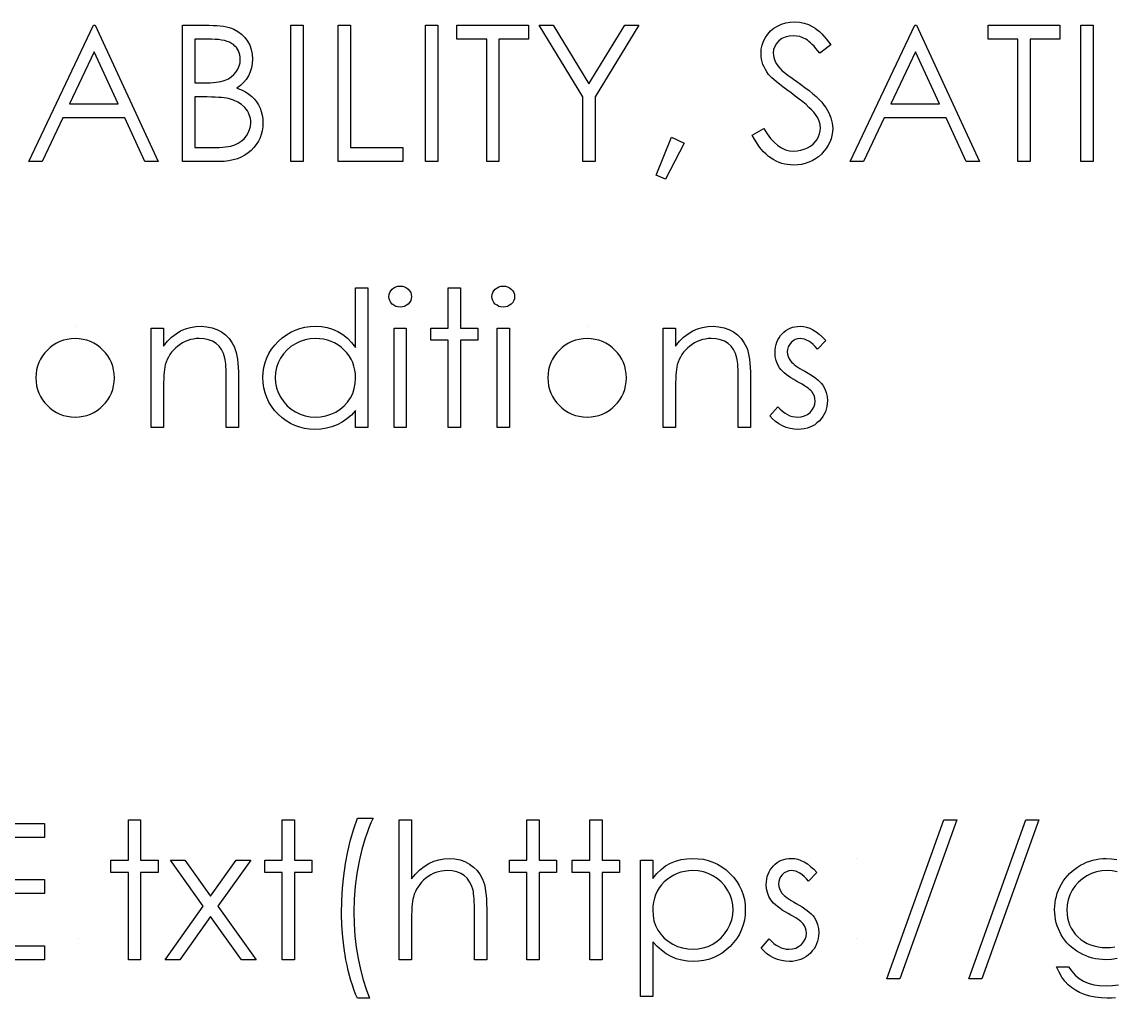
# Model space of a CAD drawing. Header units: millimetres. Extents: x -53 to 240, y 0 to 133.
# Drawn here: x 57.41 to 85.43, y 80.5 to 105.58 of the extents above; entities that cross this region are included whole.
import ezdxf

# ---------------------------------------------------------------- set-up
doc = ezdxf.new("R2010")
doc.units = ezdxf.units.MM

msp = doc.modelspace()

# ---------------------------------------------------------------- linework, layer by layer
at = {"color": 7, "linetype": 'Continuous'}
for p, q in [((58.782, 97.76), (58.782, 97.76)), ((71.929, 97.76), (71.929, 97.76)), ((78.838, 84.094), (78.838, 84.094)), ((58.87, 82.029), (58.87, 82.029)), ((78.838, 82.029), (78.838, 82.029))]:
    msp.add_line(p, q, dxfattribs=at)
at = {"color": 7, "linetype": 'Continuous', "flags": 128}
for points in [[(59.297, 105.491), (60.912, 101.991), (60.912, 101.991), (60.57, 101.991), (60.57, 101.991), (60.053, 103.113), (60.053, 103.113), (58.466, 103.113), (58.466, 103.113), (57.934, 101.991), (57.934, 101.991), (57.591, 101.991), (57.591, 101.991), (59.252, 105.491), (59.252, 105.491), (59.297, 105.491)], [(61.54, 105.491), (62.223, 105.491), (62.223, 105.491), (62.323, 105.49), (62.417, 105.485), (62.506, 105.477), (62.588, 105.466), (62.664, 105.452), (62.734, 105.435), (62.799, 105.415), (62.857, 105.391), (62.962, 105.334), (63.055, 105.265), (63.137, 105.18), (63.207, 105.084), (63.263, 104.977), (63.303, 104.866), (63.327, 104.747), (63.335, 104.624), (63.335, 104.624), (63.329, 104.508), (63.309, 104.398), (63.277, 104.293), (63.232, 104.193), (63.174, 104.101), (63.106, 104.018), (63.024, 103.944), (62.93, 103.879), (62.93, 103.879), (63.049, 103.831), (63.153, 103.78), (63.242, 103.723), (63.317, 103.663), (63.382, 103.598), (63.438, 103.527), (63.487, 103.449), (63.529, 103.364), (63.561, 103.275), (63.585, 103.182), (63.599, 103.085), (63.604, 102.984), (63.604, 102.984), (63.599, 102.882), (63.585, 102.784), (63.561, 102.69), (63.529, 102.6), (63.486, 102.514), (63.433, 102.431), (63.371, 102.353), (63.301, 102.279), (63.221, 102.212), (63.136, 102.153), (63.044, 102.104), (62.946, 102.063), (62.841, 102.032), (62.729, 102.009), (62.611, 101.995), (62.487, 101.991), (62.487, 101.991), (61.54, 101.991), (61.54, 101.991), (61.54, 105.491)], [(64.322, 105.491), (64.636, 105.491), (64.636, 105.491), (64.636, 101.991), (64.636, 101.991), (64.322, 101.991), (64.322, 101.991), (64.322, 105.491)], [(65.534, 105.491), (65.848, 105.491), (65.848, 105.491), (65.848, 102.35), (65.848, 102.35), (67.194, 102.35), (67.194, 102.35), (67.194, 101.991), (67.194, 101.991), (65.534, 101.991), (65.534, 101.991), (65.534, 105.491)], [(67.777, 105.491), (68.091, 105.491), (68.091, 105.491), (68.091, 101.991), (68.091, 101.991), (67.777, 101.991), (67.777, 101.991), (67.777, 105.491)], [(68.585, 105.132), (68.585, 105.491), (68.585, 105.491), (70.425, 105.491), (70.425, 105.491), (70.425, 105.132), (70.425, 105.132), (69.662, 105.132), (69.662, 105.132), (69.662, 101.991), (69.662, 101.991), (69.348, 101.991), (69.348, 101.991), (69.348, 105.132), (69.348, 105.132), (68.585, 105.132)], [(70.694, 105.491), (71.054, 105.491), (71.054, 105.491), (71.974, 103.987), (71.974, 103.987), (72.892, 105.491), (72.892, 105.491), (73.252, 105.491), (73.252, 105.491), (72.13, 103.655), (72.13, 103.655), (72.13, 101.991), (72.13, 101.991), (71.816, 101.991), (71.816, 101.991), (71.816, 103.655), (71.816, 103.655), (70.694, 105.491)], [(76.168, 102.666), (76.464, 102.844), (76.464, 102.844), (76.549, 102.707), (76.637, 102.588), (76.728, 102.488), (76.822, 102.406), (76.92, 102.342), (77.021, 102.297), (77.125, 102.269), (77.233, 102.26), (77.233, 102.26), (77.324, 102.265), (77.414, 102.281), (77.5, 102.306), (77.583, 102.342), (77.66, 102.386), (77.728, 102.438), (77.785, 102.496), (77.833, 102.561), (77.87, 102.631), (77.897, 102.703), (77.913, 102.777), (77.918, 102.853), (77.918, 102.853), (77.911, 102.94), (77.887, 103.027), (77.848, 103.112), (77.793, 103.197), (77.793, 103.197), (77.745, 103.256), (77.689, 103.319), (77.623, 103.384), (77.549, 103.453), (77.465, 103.524), (77.374, 103.598), (77.272, 103.675), (77.162, 103.755), (77.162, 103.755), (77.052, 103.834), (76.953, 103.909), (76.865, 103.977), (76.788, 104.039), (76.722, 104.096), (76.666, 104.146), (76.622, 104.192), (76.588, 104.231), (76.588, 104.231), (76.543, 104.293), (76.503, 104.357), (76.469, 104.421), (76.442, 104.488), (76.42, 104.554), (76.405, 104.623), (76.395, 104.693), (76.393, 104.764), (76.393, 104.764), (76.4, 104.875), (76.421, 104.981), (76.455, 105.082), (76.503, 105.178), (76.565, 105.267), (76.637, 105.346), (76.722, 105.414), (76.816, 105.473), (76.919, 105.52), (77.027, 105.554), (77.139, 105.574), (77.255, 105.581), (77.255, 105.581), (77.378, 105.573), (77.498, 105.549), (77.613, 105.509), (77.725, 105.454), (77.78, 105.419), (77.836, 105.377), (77.892, 105.329), (77.95, 105.274), (78.008, 105.213), (78.067, 105.145), (78.127, 105.07), (78.188, 104.988), (78.188, 104.988), (77.904, 104.773), (77.904, 104.773), (77.852, 104.839), (77.802, 104.899), (77.754, 104.953), (77.708, 105), (77.665, 105.042), (77.622, 105.079), (77.582, 105.11), (77.544, 105.134), (77.468, 105.173), (77.389, 105.2), (77.306, 105.216), (77.22, 105.222), (77.22, 105.222), (77.112, 105.214), (77.015, 105.189), (76.928, 105.15), (76.851, 105.093), (76.787, 105.026), (76.743, 104.951), (76.716, 104.868), (76.707, 104.779), (76.707, 104.779), (76.71, 104.723), (76.719, 104.667), (76.734, 104.612), (76.756, 104.558), (76.786, 104.504), (76.826, 104.447), (76.876, 104.388), (76.937, 104.326), (76.937, 104.326), (76.961, 104.306), (76.994, 104.279), (77.037, 104.246), (77.091, 104.206), (77.155, 104.159), (77.229, 104.106), (77.313, 104.045), (77.408, 103.978), (77.408, 103.978), (77.521, 103.895), (77.626, 103.814), (77.721, 103.735), (77.806, 103.659), (77.883, 103.585), (77.95, 103.514), (78.008, 103.444), (78.056, 103.377), (78.134, 103.245), (78.188, 103.113), (78.221, 102.981), (78.232, 102.848), (78.232, 102.848), (78.228, 102.754), (78.214, 102.663), (78.192, 102.576), (78.16, 102.491), (78.119, 102.409), (78.068, 102.33), (78.009, 102.255), (77.941, 102.183), (77.866, 102.117), (77.787, 102.06), (77.704, 102.011), (77.618, 101.972), (77.528, 101.941), (77.433, 101.919), (77.335, 101.905), (77.233, 101.901), (77.233, 101.901), (77.153, 101.904), (77.076, 101.912), (77, 101.926), (76.926, 101.945), (76.855, 101.97), (76.785, 102), (76.717, 102.036), (76.65, 102.077), (76.585, 102.125), (76.522, 102.18), (76.46, 102.243), (76.399, 102.313), (76.339, 102.39), (76.281, 102.475), (76.224, 102.567), (76.168, 102.666)], [(80.386, 105.491), (82.002, 101.991), (82.002, 101.991), (81.66, 101.991), (81.66, 101.991), (81.143, 103.113), (81.143, 103.113), (79.556, 103.113), (79.556, 103.113), (79.024, 101.991), (79.024, 101.991), (78.681, 101.991), (78.681, 101.991), (80.341, 105.491), (80.341, 105.491), (80.386, 105.491)], [(82.226, 105.132), (82.226, 105.491), (82.226, 105.491), (84.066, 105.491), (84.066, 105.491), (84.066, 105.132), (84.066, 105.132), (83.303, 105.132), (83.303, 105.132), (83.303, 101.991), (83.303, 101.991), (82.989, 101.991), (82.989, 101.991), (82.989, 105.132), (82.989, 105.132), (82.226, 105.132)], [(84.604, 105.491), (84.918, 105.491), (84.918, 105.491), (84.918, 101.991), (84.918, 101.991), (84.604, 101.991), (84.604, 101.991), (84.604, 105.491)], [(61.854, 105.132), (61.854, 104.01), (61.854, 104.01), (62.065, 104.01), (62.065, 104.01), (62.158, 104.012), (62.244, 104.014), (62.324, 104.02), (62.398, 104.027), (62.465, 104.037), (62.526, 104.049), (62.581, 104.062), (62.629, 104.078), (62.715, 104.117), (62.791, 104.166), (62.858, 104.224), (62.915, 104.292), (62.961, 104.367), (62.994, 104.447), (63.015, 104.53), (63.021, 104.617), (63.021, 104.617), (63.018, 104.676), (63.01, 104.731), (62.996, 104.783), (62.977, 104.832), (62.951, 104.877), (62.921, 104.92), (62.885, 104.959), (62.844, 104.995), (62.796, 105.027), (62.742, 105.055), (62.682, 105.078), (62.614, 105.098), (62.541, 105.112), (62.461, 105.124), (62.374, 105.13), (62.281, 105.132), (62.281, 105.132), (61.854, 105.132)], [(59.271, 104.809), (58.637, 103.472), (58.637, 103.472), (59.888, 103.472), (59.888, 103.472), (59.271, 104.809)], [(80.36, 104.809), (79.727, 103.472), (79.727, 103.472), (80.977, 103.472), (80.977, 103.472), (80.36, 104.809)], [(61.854, 103.651), (61.854, 102.35), (61.854, 102.35), (62.302, 102.35), (62.302, 102.35), (62.398, 102.351), (62.487, 102.354), (62.569, 102.36), (62.645, 102.368), (62.714, 102.378), (62.777, 102.391), (62.833, 102.405), (62.882, 102.422), (62.97, 102.464), (63.048, 102.515), (63.118, 102.577), (63.178, 102.649), (63.227, 102.729), (63.262, 102.811), (63.283, 102.896), (63.29, 102.984), (63.29, 102.984), (63.288, 103.04), (63.28, 103.094), (63.268, 103.146), (63.252, 103.196), (63.231, 103.244), (63.204, 103.291), (63.173, 103.336), (63.137, 103.378), (63.054, 103.456), (62.956, 103.521), (62.844, 103.572), (62.717, 103.61), (62.717, 103.61), (62.666, 103.62), (62.606, 103.628), (62.537, 103.635), (62.46, 103.641), (62.374, 103.646), (62.278, 103.648), (62.175, 103.651), (62.062, 103.651), (62.062, 103.651), (61.854, 103.651)], [(74.097, 102.619), (74.418, 102.464), (74.418, 102.464), (73.936, 101.542), (73.936, 101.542), (73.7, 101.645), (73.7, 101.645), (74.097, 102.619)], [(66.297, 98.747), (66.297, 95.158), (66.297, 95.158), (65.982, 95.158), (65.982, 95.158), (65.982, 95.6), (65.982, 95.6), (65.874, 95.482), (65.759, 95.381), (65.637, 95.297), (65.51, 95.23), (65.376, 95.179), (65.236, 95.142), (65.09, 95.12), (64.938, 95.113), (64.938, 95.113), (64.802, 95.119), (64.672, 95.137), (64.547, 95.167), (64.426, 95.21), (64.311, 95.264), (64.2, 95.331), (64.095, 95.409), (63.995, 95.5), (63.903, 95.6), (63.824, 95.705), (63.757, 95.815), (63.702, 95.93), (63.659, 96.051), (63.629, 96.176), (63.611, 96.307), (63.604, 96.443), (63.604, 96.443), (63.611, 96.577), (63.629, 96.706), (63.66, 96.829), (63.703, 96.948), (63.758, 97.062), (63.826, 97.171), (63.906, 97.275), (63.998, 97.374), (64.099, 97.464), (64.206, 97.543), (64.317, 97.609), (64.433, 97.663), (64.554, 97.706), (64.68, 97.736), (64.812, 97.754), (64.948, 97.76), (64.948, 97.76), (65.104, 97.752), (65.253, 97.727), (65.393, 97.684), (65.527, 97.625), (65.652, 97.549), (65.771, 97.457), (65.88, 97.347), (65.982, 97.22), (65.982, 97.22), (65.982, 98.747), (65.982, 98.747), (66.297, 98.747)], [(67.125, 98.792), (67.183, 98.787), (67.237, 98.773), (67.287, 98.747), (67.332, 98.713), (67.37, 98.672), (67.397, 98.625), (67.413, 98.576), (67.418, 98.522), (67.418, 98.522), (67.413, 98.469), (67.397, 98.42), (67.37, 98.374), (67.332, 98.333), (67.287, 98.299), (67.237, 98.273), (67.183, 98.259), (67.125, 98.254), (67.125, 98.254), (67.068, 98.259), (67.015, 98.273), (66.965, 98.299), (66.921, 98.333), (66.883, 98.374), (66.857, 98.42), (66.841, 98.469), (66.835, 98.522), (66.835, 98.522), (66.841, 98.576), (66.857, 98.625), (66.883, 98.672), (66.921, 98.713), (66.965, 98.747), (67.015, 98.773), (67.068, 98.787), (67.125, 98.792)], [(68.361, 98.747), (68.675, 98.747), (68.675, 98.747), (68.675, 97.715), (68.675, 97.715), (69.123, 97.715), (69.123, 97.715), (69.123, 97.401), (69.123, 97.401), (68.675, 97.401), (68.675, 97.401), (68.675, 95.158), (68.675, 95.158), (68.361, 95.158), (68.361, 95.158), (68.361, 97.401), (68.361, 97.401), (67.912, 97.401), (67.912, 97.401), (67.912, 97.715), (67.912, 97.715), (68.361, 97.715), (68.361, 97.715), (68.361, 98.747)], [(69.773, 98.792), (69.831, 98.787), (69.885, 98.773), (69.935, 98.747), (69.98, 98.713), (70.017, 98.672), (70.044, 98.625), (70.06, 98.576), (70.066, 98.522), (70.066, 98.522), (70.06, 98.469), (70.044, 98.42), (70.017, 98.374), (69.98, 98.333), (69.935, 98.299), (69.885, 98.273), (69.831, 98.259), (69.773, 98.254), (69.773, 98.254), (69.715, 98.259), (69.663, 98.273), (69.613, 98.299), (69.568, 98.333), (69.531, 98.374), (69.504, 98.42), (69.488, 98.469), (69.482, 98.522), (69.482, 98.522), (69.488, 98.576), (69.504, 98.625), (69.531, 98.672), (69.568, 98.713), (69.613, 98.747), (69.663, 98.773), (69.715, 98.787), (69.773, 98.792)], [(60.732, 97.715), (61.047, 97.715), (61.047, 97.715), (61.047, 97.254), (61.047, 97.254), (61.15, 97.377), (61.258, 97.483), (61.371, 97.57), (61.49, 97.64), (61.614, 97.692), (61.744, 97.73), (61.879, 97.752), (62.02, 97.76), (62.02, 97.76), (62.161, 97.751), (62.295, 97.724), (62.419, 97.679), (62.536, 97.616), (62.641, 97.537), (62.732, 97.446), (62.808, 97.342), (62.869, 97.226), (62.894, 97.161), (62.916, 97.086), (62.934, 97.004), (62.949, 96.913), (62.961, 96.814), (62.969, 96.706), (62.975, 96.589), (62.976, 96.464), (62.976, 96.464), (62.976, 95.158), (62.976, 95.158), (62.662, 95.158), (62.662, 95.158), (62.662, 96.361), (62.662, 96.361), (62.661, 96.465), (62.66, 96.561), (62.657, 96.647), (62.653, 96.725), (62.647, 96.793), (62.641, 96.852), (62.633, 96.902), (62.625, 96.943), (62.625, 96.943), (62.589, 97.06), (62.539, 97.163), (62.476, 97.249), (62.4, 97.32), (62.31, 97.375), (62.208, 97.415), (62.093, 97.438), (61.965, 97.446), (61.965, 97.446), (61.889, 97.443), (61.816, 97.434), (61.743, 97.419), (61.674, 97.398), (61.606, 97.37), (61.54, 97.337), (61.476, 97.297), (61.415, 97.251), (61.356, 97.201), (61.304, 97.148), (61.256, 97.092), (61.213, 97.033), (61.176, 96.971), (61.144, 96.907), (61.117, 96.839), (61.095, 96.769), (61.095, 96.769), (61.084, 96.717), (61.074, 96.655), (61.065, 96.584), (61.058, 96.503), (61.054, 96.413), (61.049, 96.312), (61.047, 96.202), (61.047, 96.082), (61.047, 96.082), (61.047, 95.158), (61.047, 95.158), (60.732, 95.158), (60.732, 95.158), (60.732, 97.715)], [(66.97, 97.715), (67.284, 97.715), (67.284, 97.715), (67.284, 95.158), (67.284, 95.158), (66.97, 95.158), (66.97, 95.158), (66.97, 97.715)], [(69.617, 97.715), (69.931, 97.715), (69.931, 97.715), (69.931, 95.158), (69.931, 95.158), (69.617, 95.158), (69.617, 95.158), (69.617, 97.715)], [(73.88, 97.715), (74.194, 97.715), (74.194, 97.715), (74.194, 97.254), (74.194, 97.254), (74.297, 97.377), (74.405, 97.483), (74.519, 97.57), (74.638, 97.64), (74.762, 97.692), (74.892, 97.73), (75.027, 97.752), (75.167, 97.76), (75.167, 97.76), (75.309, 97.751), (75.442, 97.724), (75.567, 97.679), (75.683, 97.616), (75.788, 97.537), (75.879, 97.446), (75.955, 97.342), (76.016, 97.226), (76.041, 97.161), (76.063, 97.086), (76.081, 97.004), (76.097, 96.913), (76.108, 96.814), (76.116, 96.706), (76.122, 96.589), (76.123, 96.464), (76.123, 96.464), (76.123, 95.158), (76.123, 95.158), (75.809, 95.158), (75.809, 95.158), (75.809, 96.361), (75.809, 96.361), (75.809, 96.465), (75.807, 96.561), (75.804, 96.647), (75.8, 96.725), (75.795, 96.793), (75.788, 96.852), (75.781, 96.902), (75.772, 96.943), (75.772, 96.943), (75.736, 97.06), (75.687, 97.163), (75.624, 97.249), (75.547, 97.32), (75.457, 97.375), (75.355, 97.415), (75.24, 97.438), (75.112, 97.446), (75.112, 97.446), (75.037, 97.443), (74.963, 97.434), (74.891, 97.419), (74.821, 97.398), (74.753, 97.37), (74.688, 97.337), (74.624, 97.297), (74.562, 97.251), (74.504, 97.201), (74.451, 97.148), (74.404, 97.092), (74.361, 97.033), (74.324, 96.971), (74.291, 96.907), (74.264, 96.839), (74.242, 96.769), (74.242, 96.769), (74.231, 96.717), (74.221, 96.655), (74.213, 96.584), (74.206, 96.503), (74.201, 96.413), (74.197, 96.312), (74.195, 96.202), (74.194, 96.082), (74.194, 96.082), (74.194, 95.158), (74.194, 95.158), (73.88, 95.158), (73.88, 95.158), (73.88, 97.715)], [(78.053, 97.396), (77.84, 97.177), (77.84, 97.177), (77.784, 97.24), (77.728, 97.295), (77.672, 97.341), (77.617, 97.379), (77.561, 97.408), (77.507, 97.429), (77.452, 97.442), (77.398, 97.446), (77.398, 97.446), (77.332, 97.44), (77.271, 97.42), (77.214, 97.388), (77.163, 97.342), (77.12, 97.288), (77.09, 97.231), (77.072, 97.168), (77.066, 97.102), (77.066, 97.102), (77.071, 97.042), (77.088, 96.983), (77.115, 96.926), (77.153, 96.87), (77.153, 96.87), (77.177, 96.841), (77.208, 96.812), (77.245, 96.78), (77.287, 96.748), (77.336, 96.714), (77.391, 96.68), (77.451, 96.643), (77.518, 96.606), (77.518, 96.606), (77.599, 96.56), (77.674, 96.514), (77.742, 96.469), (77.803, 96.424), (77.857, 96.379), (77.904, 96.335), (77.945, 96.291), (77.979, 96.247), (77.979, 96.247), (78.031, 96.157), (78.068, 96.061), (78.09, 95.959), (78.098, 95.852), (78.098, 95.852), (78.094, 95.776), (78.084, 95.703), (78.068, 95.633), (78.045, 95.566), (78.014, 95.502), (77.977, 95.441), (77.934, 95.383), (77.883, 95.327), (77.828, 95.277), (77.77, 95.233), (77.708, 95.197), (77.643, 95.167), (77.574, 95.143), (77.502, 95.126), (77.427, 95.116), (77.348, 95.113), (77.348, 95.113), (77.242, 95.118), (77.139, 95.136), (77.038, 95.165), (76.94, 95.205), (76.846, 95.255), (76.761, 95.315), (76.685, 95.383), (76.617, 95.459), (76.617, 95.459), (76.825, 95.696), (76.825, 95.696), (76.886, 95.633), (76.947, 95.578), (77.009, 95.532), (77.071, 95.494), (77.135, 95.465), (77.2, 95.444), (77.266, 95.431), (77.332, 95.427), (77.332, 95.427), (77.423, 95.435), (77.506, 95.458), (77.582, 95.496), (77.652, 95.55), (77.709, 95.613), (77.751, 95.683), (77.775, 95.758), (77.784, 95.838), (77.784, 95.838), (77.778, 95.905), (77.762, 95.968), (77.735, 96.027), (77.697, 96.082), (77.697, 96.082), (77.673, 96.109), (77.641, 96.138), (77.603, 96.169), (77.558, 96.201), (77.506, 96.235), (77.447, 96.27), (77.382, 96.307), (77.31, 96.346), (77.31, 96.346), (77.232, 96.39), (77.16, 96.434), (77.096, 96.479), (77.037, 96.522), (76.985, 96.565), (76.94, 96.609), (76.901, 96.652), (76.869, 96.695), (76.869, 96.695), (76.818, 96.784), (76.781, 96.88), (76.759, 96.981), (76.752, 97.089), (76.752, 97.089), (76.754, 97.16), (76.763, 97.227), (76.778, 97.292), (76.797, 97.354), (76.823, 97.412), (76.855, 97.467), (76.892, 97.52), (76.935, 97.569), (76.982, 97.614), (77.033, 97.652), (77.086, 97.685), (77.142, 97.713), (77.202, 97.734), (77.264, 97.748), (77.329, 97.757), (77.398, 97.76), (77.398, 97.76), (77.479, 97.755), (77.561, 97.738), (77.643, 97.709), (77.725, 97.669), (77.806, 97.618), (77.888, 97.555), (77.971, 97.482), (78.053, 97.396)], [(64.952, 97.446), (64.814, 97.438), (64.683, 97.413), (64.556, 97.372), (64.435, 97.314), (64.323, 97.242), (64.223, 97.156), (64.134, 97.057), (64.058, 96.944), (63.997, 96.823), (63.953, 96.699), (63.927, 96.571), (63.918, 96.44), (63.918, 96.44), (63.927, 96.31), (63.953, 96.182), (63.998, 96.057), (64.059, 95.935), (64.136, 95.822), (64.225, 95.721), (64.326, 95.634), (64.439, 95.561), (64.56, 95.502), (64.685, 95.461), (64.815, 95.435), (64.949, 95.427), (64.949, 95.427), (65.085, 95.435), (65.218, 95.46), (65.346, 95.501), (65.471, 95.559), (65.586, 95.632), (65.689, 95.716), (65.776, 95.812), (65.849, 95.919), (65.907, 96.036), (65.949, 96.161), (65.974, 96.292), (65.982, 96.431), (65.982, 96.431), (65.978, 96.537), (65.964, 96.638), (65.94, 96.736), (65.908, 96.828), (65.866, 96.917), (65.815, 97.001), (65.755, 97.08), (65.684, 97.155), (65.608, 97.223), (65.527, 97.283), (65.442, 97.333), (65.353, 97.373), (65.259, 97.405), (65.161, 97.428), (65.058, 97.442), (64.952, 97.446)], [(56.021, 84.991), (57.995, 84.991), (57.995, 84.991), (57.995, 84.632), (57.995, 84.632), (56.335, 84.632), (56.335, 84.632), (56.335, 83.555), (56.335, 83.555), (57.995, 83.555), (57.995, 83.555), (57.995, 83.196), (57.995, 83.196), (56.335, 83.196), (56.335, 83.196), (56.335, 81.85), (56.335, 81.85), (57.995, 81.85), (57.995, 81.85), (57.995, 81.491), (57.995, 81.491), (56.021, 81.491), (56.021, 81.491), (56.021, 84.991)], [(60.149, 85.081), (60.463, 85.081), (60.463, 85.081), (60.463, 84.049), (60.463, 84.049), (60.912, 84.049), (60.912, 84.049), (60.912, 83.735), (60.912, 83.735), (60.463, 83.735), (60.463, 83.735), (60.463, 81.491), (60.463, 81.491), (60.149, 81.491), (60.149, 81.491), (60.149, 83.735), (60.149, 83.735), (59.7, 83.735), (59.7, 83.735), (59.7, 84.049), (59.7, 84.049), (60.149, 84.049), (60.149, 84.049), (60.149, 85.081)], [(64.098, 85.081), (64.412, 85.081), (64.412, 85.081), (64.412, 84.049), (64.412, 84.049), (64.861, 84.049), (64.861, 84.049), (64.861, 83.735), (64.861, 83.735), (64.412, 83.735), (64.412, 83.735), (64.412, 81.491), (64.412, 81.491), (64.098, 81.491), (64.098, 81.491), (64.098, 83.735), (64.098, 83.735), (63.649, 83.735), (63.649, 83.735), (63.649, 84.049), (63.649, 84.049), (64.098, 84.049), (64.098, 84.049), (64.098, 85.081)], [(66.027, 85.126), (66.431, 85.126), (66.431, 85.126), (66.376, 85.005), (66.325, 84.879), (66.276, 84.748), (66.23, 84.613), (66.186, 84.472), (66.145, 84.326), (66.107, 84.176), (66.072, 84.021), (66.013, 83.702), (65.971, 83.38), (65.946, 83.051), (65.938, 82.718), (65.938, 82.718), (65.945, 82.41), (65.964, 82.107), (65.998, 81.811), (66.045, 81.519), (66.104, 81.239), (66.173, 80.977), (66.252, 80.732), (66.341, 80.504), (66.341, 80.504), (66.027, 80.504), (66.027, 80.504), (65.982, 80.611), (65.94, 80.723), (65.9, 80.839), (65.862, 80.96), (65.826, 81.086), (65.792, 81.216), (65.762, 81.351), (65.733, 81.49), (65.685, 81.777), (65.651, 82.07), (65.63, 82.369), (65.623, 82.673), (65.623, 82.673), (65.63, 83.002), (65.649, 83.327), (65.682, 83.647), (65.727, 83.963), (65.784, 84.271), (65.853, 84.567), (65.935, 84.852), (66.027, 85.126)], [(67.104, 85.081), (67.418, 85.081), (67.418, 85.081), (67.418, 83.566), (67.418, 83.566), (67.522, 83.69), (67.631, 83.797), (67.745, 83.888), (67.864, 83.962), (67.988, 84.019), (68.118, 84.061), (68.252, 84.085), (68.391, 84.094), (68.391, 84.094), (68.533, 84.084), (68.666, 84.058), (68.791, 84.012), (68.908, 83.949), (69.013, 83.871), (69.104, 83.78), (69.18, 83.676), (69.241, 83.561), (69.266, 83.495), (69.288, 83.421), (69.306, 83.339), (69.321, 83.248), (69.332, 83.148), (69.341, 83.04), (69.346, 82.923), (69.348, 82.797), (69.348, 82.797), (69.348, 81.491), (69.348, 81.491), (69.034, 81.491), (69.034, 81.491), (69.034, 82.694), (69.034, 82.694), (69.033, 82.799), (69.032, 82.894), (69.029, 82.98), (69.025, 83.058), (69.02, 83.126), (69.013, 83.185), (69.006, 83.235), (68.997, 83.276), (68.997, 83.276), (68.959, 83.394), (68.909, 83.496), (68.846, 83.582), (68.769, 83.653), (68.68, 83.709), (68.579, 83.748), (68.464, 83.772), (68.336, 83.779), (68.336, 83.779), (68.26, 83.777), (68.187, 83.768), (68.115, 83.752), (68.045, 83.731), (67.977, 83.703), (67.912, 83.67), (67.848, 83.63), (67.786, 83.585), (67.728, 83.534), (67.676, 83.481), (67.628, 83.425), (67.585, 83.366), (67.548, 83.305), (67.516, 83.24), (67.488, 83.172), (67.467, 83.102), (67.467, 83.102), (67.455, 83.051), (67.446, 82.99), (67.437, 82.919), (67.43, 82.838), (67.425, 82.747), (67.421, 82.646), (67.419, 82.536), (67.418, 82.416), (67.418, 82.416), (67.418, 81.491), (67.418, 81.491), (67.104, 81.491), (67.104, 81.491), (67.104, 85.081)], [(70.38, 85.081), (70.694, 85.081), (70.694, 85.081), (70.694, 84.049), (70.694, 84.049), (71.143, 84.049), (71.143, 84.049), (71.143, 83.735), (71.143, 83.735), (70.694, 83.735), (70.694, 83.735), (70.694, 81.491), (70.694, 81.491), (70.38, 81.491), (70.38, 81.491), (70.38, 83.735), (70.38, 83.735), (69.931, 83.735), (69.931, 83.735), (69.931, 84.049), (69.931, 84.049), (70.38, 84.049), (70.38, 84.049), (70.38, 85.081)], [(71.995, 85.081), (72.309, 85.081), (72.309, 85.081), (72.309, 84.049), (72.309, 84.049), (72.758, 84.049), (72.758, 84.049), (72.758, 83.735), (72.758, 83.735), (72.309, 83.735), (72.309, 83.735), (72.309, 81.491), (72.309, 81.491), (71.995, 81.491), (71.995, 81.491), (71.995, 83.735), (71.995, 83.735), (71.547, 83.735), (71.547, 83.735), (71.547, 84.049), (71.547, 84.049), (71.995, 84.049), (71.995, 84.049), (71.995, 85.081)], [(81.418, 85.081), (79.954, 80.997), (79.954, 80.997), (79.623, 80.997), (79.623, 80.997), (81.087, 85.081), (81.087, 85.081), (81.418, 85.081)], [(83.527, 85.081), (82.063, 80.997), (82.063, 80.997), (81.732, 80.997), (81.732, 80.997), (83.196, 85.081), (83.196, 85.081), (83.527, 85.081)], [(73.296, 84.049), (73.611, 84.049), (73.611, 84.049), (73.611, 83.575), (73.611, 83.575), (73.714, 83.702), (73.824, 83.809), (73.942, 83.899), (74.067, 83.969), (74.2, 84.023), (74.341, 84.063), (74.488, 84.086), (74.644, 84.094), (74.644, 84.094), (74.78, 84.087), (74.912, 84.07), (75.038, 84.04), (75.159, 83.997), (75.276, 83.943), (75.387, 83.876), (75.493, 83.798), (75.594, 83.707), (75.687, 83.608), (75.767, 83.504), (75.835, 83.395), (75.89, 83.282), (75.933, 83.162), (75.964, 83.039), (75.983, 82.91), (75.989, 82.777), (75.989, 82.777), (75.983, 82.641), (75.964, 82.51), (75.934, 82.384), (75.891, 82.264), (75.836, 82.148), (75.769, 82.038), (75.689, 81.933), (75.598, 81.834), (75.497, 81.743), (75.392, 81.664), (75.281, 81.598), (75.166, 81.543), (75.046, 81.501), (74.92, 81.471), (74.789, 81.452), (74.654, 81.446), (74.654, 81.446), (74.502, 81.454), (74.355, 81.478), (74.216, 81.518), (74.082, 81.574), (73.955, 81.645), (73.834, 81.733), (73.719, 81.836), (73.611, 81.954), (73.611, 81.954), (73.611, 80.549), (73.611, 80.549), (73.297, 80.549), (73.297, 80.549), (73.297, 84.049)], [(77.829, 83.73), (77.615, 83.51), (77.615, 83.51), (77.559, 83.573), (77.503, 83.628), (77.447, 83.674), (77.392, 83.712), (77.337, 83.742), (77.282, 83.763), (77.228, 83.775), (77.174, 83.779), (77.174, 83.779), (77.108, 83.773), (77.047, 83.753), (76.99, 83.721), (76.939, 83.676), (76.896, 83.622), (76.866, 83.564), (76.848, 83.502), (76.841, 83.435), (76.841, 83.435), (76.847, 83.375), (76.863, 83.317), (76.89, 83.259), (76.928, 83.203), (76.928, 83.203), (76.953, 83.174), (76.984, 83.145), (77.02, 83.113), (77.063, 83.081), (77.112, 83.047), (77.167, 83.013), (77.227, 82.977), (77.294, 82.939), (77.294, 82.939), (77.375, 82.893), (77.449, 82.848), (77.517, 82.802), (77.578, 82.757), (77.632, 82.712), (77.68, 82.668), (77.721, 82.624), (77.754, 82.581), (77.754, 82.581), (77.806, 82.49), (77.844, 82.394), (77.866, 82.292), (77.873, 82.185), (77.873, 82.185), (77.87, 82.109), (77.86, 82.036), (77.843, 81.966), (77.82, 81.9), (77.789, 81.835), (77.753, 81.774), (77.709, 81.716), (77.659, 81.661), (77.604, 81.61), (77.545, 81.567), (77.484, 81.53), (77.418, 81.5), (77.35, 81.476), (77.278, 81.459), (77.202, 81.45), (77.124, 81.446), (77.124, 81.446), (77.018, 81.452), (76.915, 81.469), (76.814, 81.498), (76.715, 81.538), (76.622, 81.588), (76.537, 81.648), (76.461, 81.716), (76.393, 81.792), (76.393, 81.792), (76.601, 82.029), (76.601, 82.029), (76.661, 81.966), (76.722, 81.912), (76.785, 81.865), (76.847, 81.828), (76.911, 81.798), (76.976, 81.777), (77.041, 81.764), (77.108, 81.76), (77.108, 81.76), (77.198, 81.768), (77.282, 81.791), (77.358, 81.829), (77.428, 81.883), (77.485, 81.947), (77.526, 82.017), (77.551, 82.091), (77.559, 82.172), (77.559, 82.172), (77.554, 82.238), (77.538, 82.301), (77.511, 82.36), (77.473, 82.416), (77.473, 82.416), (77.449, 82.442), (77.417, 82.471), (77.378, 82.502), (77.334, 82.534), (77.282, 82.568), (77.223, 82.603), (77.158, 82.64), (77.085, 82.679), (77.085, 82.679), (77.008, 82.724), (76.936, 82.768), (76.872, 82.812), (76.813, 82.855), (76.761, 82.899), (76.716, 82.942), (76.677, 82.986), (76.644, 83.029), (76.644, 83.029), (76.593, 83.118), (76.557, 83.214), (76.534, 83.315), (76.527, 83.423), (76.527, 83.423), (76.53, 83.493), (76.539, 83.561), (76.553, 83.625), (76.573, 83.687), (76.599, 83.745), (76.63, 83.8), (76.668, 83.853), (76.71, 83.902), (76.758, 83.947), (76.808, 83.986), (76.862, 84.019), (76.918, 84.046), (76.977, 84.067), (77.04, 84.082), (77.105, 84.091), (77.174, 84.094), (77.174, 84.094), (77.255, 84.088), (77.336, 84.071), (77.418, 84.042), (77.5, 84.002), (77.582, 83.951), (77.664, 83.889), (77.747, 83.815), (77.829, 83.73)], [(85.535, 81.523), (85.391, 81.499), (85.242, 81.491), (85.242, 81.491), (85.155, 81.494), (85.068, 81.502), (84.984, 81.516), (84.9, 81.534), (84.818, 81.559), (84.737, 81.589), (84.658, 81.624), (84.58, 81.665), (84.505, 81.71), (84.434, 81.759), (84.367, 81.812), (84.305, 81.869), (84.247, 81.929), (84.194, 81.993), (84.145, 82.061), (84.1, 82.132), (84.061, 82.207), (84.027, 82.283), (83.997, 82.361), (83.973, 82.441), (83.955, 82.522), (83.942, 82.606), (83.934, 82.691), (83.931, 82.778), (83.931, 82.778), (83.934, 82.865), (83.942, 82.951), (83.956, 83.036), (83.975, 83.118), (84, 83.2), (84.03, 83.28), (84.066, 83.357), (84.107, 83.434), (84.153, 83.509), (84.204, 83.579), (84.259, 83.645), (84.317, 83.707), (84.381, 83.765), (84.448, 83.819), (84.519, 83.87), (84.595, 83.916), (84.674, 83.958), (84.753, 83.994), (84.833, 84.024), (84.915, 84.049), (84.998, 84.068), (85.082, 84.082), (85.167, 84.091), (85.252, 84.094), (85.252, 84.094), (85.393, 84.087), (85.529, 84.066)], [(61.226, 84.049), (61.6, 84.049), (61.6, 84.049), (62.258, 83.126), (62.258, 83.126), (62.916, 84.049), (62.916, 84.049), (63.29, 84.049), (63.29, 84.049), (62.445, 82.864), (62.445, 82.864), (63.425, 81.491), (63.425, 81.491), (63.051, 81.491), (63.051, 81.491), (62.258, 82.602), (62.258, 82.602), (61.465, 81.491), (61.465, 81.491), (61.091, 81.491), (61.091, 81.491), (62.072, 82.864), (62.072, 82.864), (61.226, 84.049)], [(74.641, 83.779), (74.535, 83.775), (74.432, 83.761), (74.334, 83.739), (74.24, 83.707), (74.151, 83.666), (74.066, 83.616), (73.984, 83.556), (73.908, 83.488), (73.839, 83.413), (73.778, 83.334), (73.727, 83.25), (73.685, 83.162), (73.653, 83.069), (73.63, 82.972), (73.616, 82.87), (73.611, 82.764), (73.611, 82.764), (73.619, 82.625), (73.644, 82.494), (73.685, 82.369), (73.743, 82.252), (73.817, 82.145), (73.905, 82.049), (74.007, 81.965), (74.124, 81.893), (74.249, 81.835), (74.378, 81.793), (74.51, 81.769), (74.646, 81.76), (74.646, 81.76), (74.779, 81.769), (74.908, 81.794), (75.034, 81.835), (75.155, 81.894), (75.267, 81.968), (75.368, 82.055), (75.457, 82.155), (75.533, 82.269), (75.595, 82.391), (75.64, 82.515), (75.666, 82.643), (75.675, 82.773), (75.675, 82.773), (75.666, 82.904), (75.64, 83.032), (75.596, 83.157), (75.535, 83.277), (75.459, 83.39), (75.37, 83.489), (75.27, 83.575), (75.158, 83.648), (75.037, 83.705), (74.911, 83.746), (74.779, 83.771), (74.641, 83.779)], [(85.277, 83.779), (85.14, 83.771), (85.007, 83.746), (84.88, 83.704), (84.758, 83.646), (84.644, 83.573), (84.544, 83.486), (84.456, 83.388), (84.381, 83.276), (84.322, 83.155), (84.28, 83.031), (84.254, 82.9), (84.245, 82.766), (84.245, 82.766), (84.249, 82.664), (84.263, 82.566), (84.285, 82.473), (84.316, 82.386), (84.355, 82.301), (84.404, 82.222), (84.461, 82.147), (84.527, 82.077), (84.6, 82.013), (84.679, 81.958), (84.763, 81.912), (84.851, 81.873), (84.945, 81.844), (85.045, 81.822), (85.149, 81.809), (85.258, 81.805), (85.258, 81.805), (85.369, 81.809), (85.474, 81.822)], [(85.537, 83.747), (85.409, 83.771), (85.277, 83.779)], [(85.496, 80.516), (85.391, 80.507), (85.282, 80.504), (85.282, 80.504), (85.124, 80.509), (84.974, 80.528), (84.831, 80.556), (84.697, 80.598), (84.574, 80.649), (84.463, 80.708), (84.364, 80.774), (84.276, 80.849), (84.196, 80.938), (84.12, 81.044), (84.046, 81.168), (83.976, 81.311), (83.976, 81.311), (84.29, 81.311), (84.29, 81.311), (84.369, 81.194), (84.46, 81.093), (84.561, 81.007), (84.672, 80.938), (84.796, 80.886), (84.934, 80.848), (85.086, 80.826), (85.252, 80.818), (85.252, 80.818), (85.416, 80.826), (85.567, 80.848)]]:
    msp.add_lwpolyline(points, dxfattribs=at)
at = {"color": 7, "linetype": 'Continuous'}
for centre, start, end in [((58.781, 96.437), 90.0005, 89.9995), ((71.928, 96.437), 90.0012, 89.9988)]:
    msp.add_arc(centre, 1.009, start, end, dxfattribs=at)

doc.saveas('drawing.dxf')
